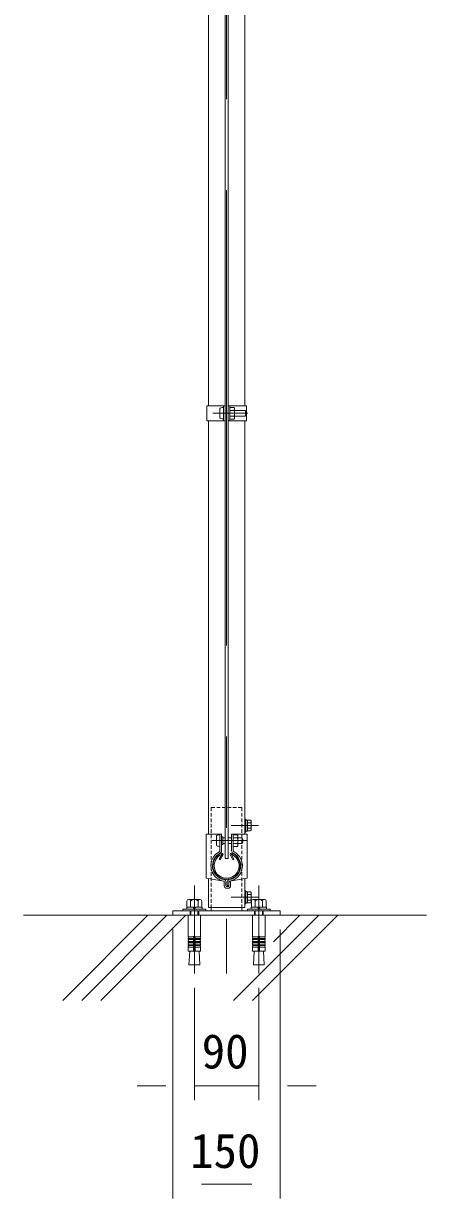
# Model space of a CAD drawing. Units: millimetres, scale not verified. Extents: x -4200 to 4200, y -2970 to 2970.
# Drawn here: x -325 to 238, y 15 to 1653 of the extents above; entities that cross this region are included whole.
import ezdxf
from ezdxf.enums import TextEntityAlignment as Align

# ---------------------------------------------------------------- set-up
doc = ezdxf.new("R2010")
doc.units = ezdxf.units.MM
doc.header["$LTSCALE"] = 20
doc.linetypes.add('USER1', pattern=[50.8, 31.75, -6.35, 6.35, -6.35])
doc.linetypes.add('USER2', pattern=[0.375, 0.25, -0.125])
for name, color, linetype, lineweight in [('0-0_D-BMK', 2, 'USER1', 13), ('0-1_D-STR1', 1, 'Continuous', 18), ('0-2_D-STR3', 3, 'Continuous', 13), ('0-4_D-STR-DIM', 7, 'Continuous', 9), ('0-C_D-STR4', 7, 'Continuous', 9), ('0-D_D-DCR-HCH', 7, 'Continuous', 9)]:
    doc.layers.add(name, color=color, linetype=linetype, lineweight=lineweight)
doc.styles.add('ＭＳ ゴシック', font='')
doc.styles.get('ＭＳ ゴシック').set_extended_font_data('MS Gothic')

msp = doc.modelspace()

# ---------------------------------------------------------------- linework, layer by layer
at = {"layer": '0-0_D-BMK'}
for p, q in [((-41.42, 2437.06), (-41.42, 328.6)), ((-60.7, 1110.01), (-11.82, 1110.01)), ((2.95, 535), (-34.99, 535)), ((-61.75, 514), (-12.87, 514)), ((-86.42, 451.6), (-86.42, 328.6)), ((3.58, 451.6), (3.58, 328.6)), ((2.95, 434.96), (-34.99, 434.96))]:
    msp.add_line(p, q, dxfattribs=at)
at = {"layer": '0-1_D-STR1'}
for p, q in [((-66.82, 1749.51), (-66.82, 1120.51)), ((-16.02, 1749.51), (-16.02, 1120.51)), ((-66.82, 1099.51), (-66.82, 523)), ((-16.02, 1099.51), (-16.02, 523)), ((-48.1, 494.33), (-51.6, 488.25)), ((-46.71, 493.53), (-50.22, 487.45)), ((-36.14, 493.53), (-32.63, 487.45)), ((-34.75, 494.33), (-31.24, 488.25)), ((-51.6, 488.25), (-50.22, 487.45)), ((-31.24, 488.25), (-32.63, 487.45)), ((-66.82, 461.33), (-66.82, 421)), ((-16.02, 461.33), (-16.02, 421)), ((-66.82, 421), (-16.02, 421))]:
    msp.add_line(p, q, dxfattribs=at)
for centre, radius, start, end in [((-41.42, 479), 19.05, 114.32478, 65.67522), ((-41.42, 479), 17.45, 114.32478, 65.67522), ((-48.44, 494.53), 2, 330, 114.32478), ((-48.44, 494.53), 0.401, 330, 114.32478), ((-34.4, 494.53), 2, 65.67522, 210), ((-34.4, 494.53), 0.401, 65.67522, 210)]:
    msp.add_arc(centre, radius, start, end, dxfattribs=at)
at = {"layer": '0-2_D-STR3'}
for p, q in [((-43.67, 2396), (-43.67, 489)), ((-39.17, 2396), (-39.17, 489)), ((-69.12, 1120.51), (-43.67, 1120.51)), ((-50.77, 1116.51), (-50.77, 1103.51)), ((-45.97, 1120.51), (-45.97, 1099.51)), ((-45.97, 1118.01), (-45.97, 1102.01)), ((-45.97, 1116.21), (-45.97, 1103.81)), ((-39.17, 1120.51), (-13.72, 1120.51)), ((-36.87, 1120.51), (-36.87, 1099.51)), ((-31.37, 1118.11), (-36.87, 1118.11)), ((-36.87, 1118.11), (-36.87, 1101.91)), ((-36.87, 1116.21), (-36.87, 1103.81)), ((-30.37, 1115.92), (-30.37, 1103.97)), ((-13.72, 1120.51), (-13.72, 1099.51)), ((-39.17, 1099.51), (-13.72, 1099.51)), ((-31.37, 1114.06), (-36.87, 1114.06)), ((-31.37, 1105.96), (-36.87, 1105.96)), ((-31.37, 1101.91), (-36.87, 1101.91)), ((-30.37, 1114.01), (-14.97, 1114.01)), ((-30.37, 1106.01), (-14.97, 1106.01)), ((-14.97, 1114.01), (-14.97, 1106.01)), ((-16.02, 544), (-14.42, 544)), ((-14.42, 544), (-14.42, 526)), ((-8, 542.5), (-12.42, 542.5)), ((-12.42, 542.5), (-12.42, 527.5)), ((-8, 538.76), (-12.42, 538.76)), ((-8, 531.24), (-12.42, 531.24)), ((-8, 527.5), (-12.42, 527.5)), ((-6.92, 540.63), (-6.92, 529.37)), ((-69.97, 523), (-69.97, 461.91)), ((-69.97, 523), (-48.42, 523)), ((-55.52, 520.5), (-55.52, 507.5)), ((-50.72, 523), (-50.72, 500.17)), ((-48.42, 523), (-48.42, 500.17)), ((-46.72, 519.32), (-48.42, 519.32)), ((-46.72, 508.68), (-48.42, 508.68)), ((-46.72, 519.32), (-46.72, 508.68)), ((-46.72, 518), (-43.67, 518)), ((-46.72, 510), (-43.67, 510)), ((-39.17, 518), (-34.42, 518)), ((-39.17, 510), (-34.42, 510)), ((-34.42, 523), (-34.42, 500.17)), ((-34.42, 523), (-12.87, 523)), ((-32.12, 523), (-32.12, 500.17)), ((-26.62, 522.1), (-32.12, 522.1)), ((-26.62, 518.05), (-32.12, 518.05)), ((-26.62, 509.95), (-32.12, 509.95)), ((-25.62, 519.92), (-25.62, 507.96)), ((-25.62, 518), (-19.72, 518)), ((-25.62, 510), (-19.72, 510)), ((-19.72, 518), (-19.72, 510)), ((-12.87, 523), (-12.87, 461.91)), ((-26.62, 505.9), (-32.12, 505.9)), ((-43.67, 489), (-39.17, 489)), ((-69.97, 461.91), (-45.53, 457.39)), ((-12.87, 461.91), (-37.31, 457.39)), ((-44.72, 456.41), (-44.72, 451)), ((-42.42, 456.41), (-42.42, 451)), ((-41.42, 450), (-39.12, 450)), ((-41.42, 447.7), (-39.12, 447.7)), ((-40.42, 456.41), (-40.42, 451.5)), ((-40.42, 451.5), (-38.12, 451.5)), ((-38.12, 456.41), (-38.12, 451)), ((-38.12, 456.41), (-35.82, 456.41)), ((-35.82, 456.41), (-35.82, 451)), ((-16.02, 443.96), (-14.42, 443.96)), ((-14.42, 443.96), (-14.42, 425.96)), ((-8, 442.46), (-12.42, 442.46)), ((-12.42, 442.46), (-12.42, 427.46)), ((-8, 438.72), (-12.42, 438.72)), ((-8, 431.21), (-12.42, 431.21)), ((-8, 427.46), (-12.42, 427.46)), ((-6.92, 440.59), (-6.92, 429.34)), ((-95.07, 410), (-77.77, 410)), ((-62.77, 421), (-62.77, 416)), ((-20.07, 421), (-20.07, 416)), ((-5.07, 410), (12.23, 410))]:
    msp.add_line(p, q, dxfattribs=at)
at = {"layer": '0-2_D-STR3', "linetype": 'USER2'}
for p, q in [((-62.77, 560), (-62.77, 421)), ((-62.77, 560), (-20.07, 560)), ((-20.07, 560), (-20.07, 421))]:
    msp.add_line(p, q, dxfattribs=at)
at = {"layer": '0-2_D-STR3', "lineweight": 18}
for p, q in [((-96.81, 429.6), (-96.81, 421.3)), ((-78.63, 432.1), (-94.22, 432.1)), ((-92.42, 432.1), (-80.42, 432.1)), ((-91.62, 421.3), (-91.62, 429.6)), ((-81.23, 421.3), (-81.23, 429.6)), ((-76.03, 421.3), (-76.03, 429.6)), ((-6.81, 429.6), (-6.81, 421.3)), ((11.37, 432.1), (-4.22, 432.1)), ((-2.42, 432.1), (9.58, 432.1)), ((-1.62, 421.3), (-1.62, 429.6)), ((8.77, 421.3), (8.77, 429.6)), ((13.97, 421.3), (13.97, 429.6)), ((-102.42, 418.3), (-102.42, 416)), ((-70.42, 418.3), (-102.42, 418.3)), ((-102.42, 416), (-70.42, 416)), ((-75.67, 421.3), (-97.17, 421.3)), ((-97.17, 421.3), (-97.17, 418.3)), ((-97.17, 418.3), (-75.67, 418.3)), ((-96.81, 421.3), (-76.03, 421.3)), ((-95.07, 410), (-95.07, 379.96)), ((-92.42, 416), (-92.42, 410)), ((-91.34, 410), (-91.34, 416)), ((-87.92, 421.3), (-87.12, 418.3)), ((-84.92, 418.3), (-85.73, 421.3)), ((-81.5, 410), (-81.5, 416)), ((-80.42, 410), (-80.42, 416)), ((-77.77, 410), (-77.77, 379.96)), ((-75.67, 418.3), (-75.67, 421.3)), ((-70.42, 416), (-70.42, 418.3)), ((19.58, 418.3), (-12.42, 418.3)), ((-12.42, 416), (-12.42, 418.3)), ((-12.42, 416), (19.58, 416)), ((14.33, 421.3), (-7.17, 421.3)), ((-7.17, 421.3), (-7.17, 418.3)), ((-7.17, 418.3), (14.33, 418.3)), ((-6.81, 421.3), (13.97, 421.3)), ((-5.07, 410), (-5.07, 379.96)), ((-2.42, 416), (-2.42, 410)), ((-1.34, 410), (-1.34, 416)), ((2.08, 421.3), (2.88, 418.3)), ((5.08, 418.3), (4.27, 421.3)), ((8.5, 410), (8.5, 416)), ((9.58, 410), (9.58, 416)), ((12.23, 410), (12.23, 379.96)), ((14.33, 418.3), (14.33, 421.3)), ((19.58, 416), (19.58, 418.3)), ((-87.42, 379.96), (-95.07, 379.96)), ((-95.07, 377.46), (-94.64, 379.92)), ((-95.07, 377.46), (-87.42, 377.46)), ((-95.07, 377.46), (-95.07, 375.96)), ((-87.42, 379.96), (-87.42, 360)), ((-85.42, 379.96), (-77.77, 379.96)), ((-85.42, 379.96), (-85.42, 360)), ((-77.77, 377.46), (-85.42, 377.46)), ((-77.77, 377.46), (-78.21, 379.92)), ((-77.77, 377.46), (-77.77, 375.96)), ((2.58, 379.96), (-5.07, 379.96)), ((-5.07, 377.46), (-4.64, 379.92)), ((-5.07, 377.46), (2.58, 377.46)), ((-5.07, 377.46), (-5.07, 375.96)), ((2.58, 379.96), (2.58, 360)), ((4.58, 379.96), (12.23, 379.96)), ((4.58, 379.96), (4.58, 360)), ((12.23, 377.46), (4.58, 377.46)), ((12.23, 377.46), (11.79, 379.92)), ((12.23, 377.46), (12.23, 375.96)), ((-95.07, 375.96), (-87.42, 375.96)), ((-95.07, 373.46), (-94.64, 375.92)), ((-95.07, 373.46), (-87.42, 373.46)), ((-95.07, 373.46), (-95.07, 371.96)), ((-95.07, 371.96), (-87.42, 371.96)), ((-95.07, 369.46), (-94.64, 371.92)), ((-95.07, 369.46), (-87.42, 369.46)), ((-95.07, 369.46), (-95.07, 367.96)), ((-95.07, 365.5), (-94.64, 367.96)), ((-95.07, 367.96), (-87.42, 367.96)), ((-95.07, 365.5), (-87.42, 365.5)), ((-95.07, 365.5), (-95.07, 360)), ((-77.77, 375.96), (-85.42, 375.96)), ((-77.77, 373.46), (-85.42, 373.46)), ((-77.77, 371.96), (-85.42, 371.96)), ((-77.77, 369.46), (-85.42, 369.46)), ((-77.77, 367.96), (-85.42, 367.96)), ((-77.77, 365.5), (-85.42, 365.5)), ((-77.77, 373.46), (-78.21, 375.92)), ((-77.77, 369.46), (-78.21, 371.92)), ((-77.77, 365.5), (-78.21, 367.96)), ((-77.77, 373.46), (-77.77, 371.96)), ((-77.77, 369.46), (-77.77, 367.96)), ((-77.77, 365.5), (-77.77, 360)), ((-5.07, 375.96), (2.58, 375.96)), ((-5.07, 373.46), (-4.64, 375.92)), ((-5.07, 373.46), (2.58, 373.46)), ((-5.07, 373.46), (-5.07, 371.96)), ((-5.07, 371.96), (2.58, 371.96)), ((-5.07, 369.46), (-4.64, 371.92)), ((-5.07, 369.46), (2.58, 369.46)), ((-5.07, 369.46), (-5.07, 367.96)), ((-5.07, 365.5), (-4.64, 367.96)), ((-5.07, 367.96), (2.58, 367.96)), ((-5.07, 365.5), (2.58, 365.5)), ((-5.07, 365.5), (-5.07, 360)), ((12.23, 375.96), (4.58, 375.96)), ((12.23, 373.46), (4.58, 373.46)), ((12.23, 371.96), (4.58, 371.96)), ((12.23, 369.46), (4.58, 369.46)), ((12.23, 367.96), (4.58, 367.96)), ((12.23, 365.5), (4.58, 365.5)), ((12.23, 373.46), (11.79, 375.92)), ((12.23, 369.46), (11.79, 371.92)), ((12.23, 365.5), (11.79, 367.96)), ((12.23, 373.46), (12.23, 371.96)), ((12.23, 369.46), (12.23, 367.96)), ((12.23, 365.5), (12.23, 360)), ((-95.07, 360), (-77.77, 360)), ((-92.92, 360), (-94, 340.9)), ((-79.93, 360), (-78.84, 340.9)), ((-5.07, 360), (12.23, 360)), ((-2.92, 360), (-4, 340.9)), ((10.07, 360), (11.16, 340.9)), ((-78.84, 340.9), (-94, 340.9)), ((11.16, 340.9), (-4, 340.9))]:
    msp.add_line(p, q, dxfattribs=at)
at = {"layer": '0-2_D-STR3'}
for points in [[(-69.12, 1120.51), (-69.12, 1099.51), (-43.67, 1099.51)], [(-16.02, 544), (-16.02, 526), (-14.42, 526)], [(-16.02, 443.96), (-16.02, 425.96), (-14.42, 425.96)]]:
    msp.add_lwpolyline(points, dxfattribs=at)
for points in [[(-12.42, 542.7), (-14.42, 542.7), (-14.42, 527.3), (-12.42, 527.3)], [(-12.42, 442.66), (-14.42, 442.66), (-14.42, 427.26), (-12.42, 427.26)], [(-116.42, 410), (33.58, 410), (33.58, 416), (-116.42, 416)]]:
    msp.add_lwpolyline(points, close=True, dxfattribs=at)
for centre, radius, start, end in [((-32.91, 1116.08), 2.54, 307.21089, 52.78911), ((-39.07, 1110.01), 8.7, 332.26063, 27.73937), ((-32.92, 1103.93), 2.55, 307.42505, 52.57495), ((-22.47, 1110.01), 8.5, 331.92751, 28.07249), ((-9.08, 540.63), 2.16, 300, 60), ((-14, 535), 7.08, 327.93138, 32.06862), ((-9.08, 529.37), 2.16, 300, 60), ((-28.16, 520.07), 2.54, 307.21089, 52.78911), ((-34.32, 514), 8.7, 332.26063, 27.73937), ((-28.17, 507.92), 2.55, 307.42505, 52.57495), ((-27.22, 514), 8.5, 331.92751, 28.07249), ((-41.42, 479), 22, 118.0884, 259.22478), ((-41.42, 479), 19.7, 118.0884, 259.22478), ((-52.72, 500.17), 2, 298.0884, 0), ((-52.72, 500.17), 4.3, 298.0884, 0), ((-41.42, 479), 19.7, 280.77522, 61.9116), ((-41.42, 479), 22, 280.77522, 61.9116), ((-30.12, 500.17), 4.3, 180, 241.9116), ((-30.12, 500.17), 2, 180, 241.9116), ((-45.72, 456.41), 3.3, 0, 79.22478), ((-37.12, 456.41), 3.3, 100.77522, 180), ((-45.72, 456.41), 1, 0, 79.22478), ((-41.42, 451), 3.3, 180, 270), ((-41.42, 451), 1, 180, 270), ((-39.12, 451), 3.3, 270, 0), ((-39.12, 451), 1, 270, 0), ((-37.12, 456.41), 1, 100.77522, 180), ((-9.08, 440.59), 2.16, 300, 60), ((-14, 434.96), 7.08, 327.93138, 32.06862), ((-9.08, 429.34), 2.16, 300, 60)]:
    msp.add_arc(centre, radius, start, end, dxfattribs=at)
at = {"layer": '0-2_D-STR3', "lineweight": 18}
for centre, radius, start, end in [((-94.22, 429.5), 2.6, 2.20423, 177.79577), ((-86.42, 425.45), 6.65, 38.61324, 141.38676), ((-78.63, 429.5), 2.6, 2.20423, 177.79577), ((-4.22, 429.5), 2.6, 2.20423, 177.79577), ((3.58, 425.45), 6.65, 38.61324, 141.38676), ((11.37, 429.5), 2.6, 2.20423, 177.79577), ((-86.42, 379.96), 1, 0, 180), ((3.58, 379.96), 1, 0, 180)]:
    msp.add_arc(centre, radius, start, end, dxfattribs=at)
at = {"layer": '0-2_D-STR3'}
for centre, start_param, end_param in [((-45.97, 1116.51), 1.5707963, 3.1415927), ((-45.97, 1103.51), 3.1415927, 4.712389), ((-50.72, 520.5), 1.5707963, 3.1415927), ((-50.72, 507.5), 3.1415927, 4.712389)]:
    msp.add_ellipse(centre, major_axis=(4.8, 0), ratio=0.3125, start_param=start_param, end_param=end_param, dxfattribs=at)
at = {"layer": '0-4_D-STR-DIM'}
for p, q in [((-116.42, 390), (-116.42, 14.99)), ((33.58, 390), (33.58, 14.99)), ((-86.42, 308.6), (-86.42, 152.17)), ((3.58, 308.6), (3.58, 152.17)), ((-126.42, 172.17), (-166.42, 172.17)), ((-86.42, 172.17), (3.58, 172.17)), ((43.58, 172.17), (83.58, 172.17)), ((-76.42, 34.99), (-6.42, 34.99))]:
    msp.add_line(p, q, dxfattribs=at)
at = {"layer": '0-C_D-STR4'}
msp.add_line((-325.05, 410), (237.71, 410), dxfattribs=at)
at = {"layer": '0-D_D-DCR-HCH'}
for p, q in [((-270.24, 290.94), (-151.18, 410)), ((-243.73, 290.94), (-124.66, 410)), ((-217.21, 290.94), (-98.15, 410)), ((-31.59, 290.94), (87.47, 410)), ((-5.08, 290.94), (113.98, 410)), ((23.87, 372.92), (60.95, 410))]:
    msp.add_line(p, q, dxfattribs=at)

# ---------------------------------------------------------------- texts
at = {"layer": '0-4_D-STR-DIM', "style": 'ＭＳ ゴシック'}
for s, p in [('90', (-76.17, 181.84)), ('150', (-92.35, 43.13))]:
    msp.add_text(s, height=48.09, dxfattribs=at).set_placement(p, align=Align.BOTTOM_LEFT)

doc.saveas('drawing.dxf')
